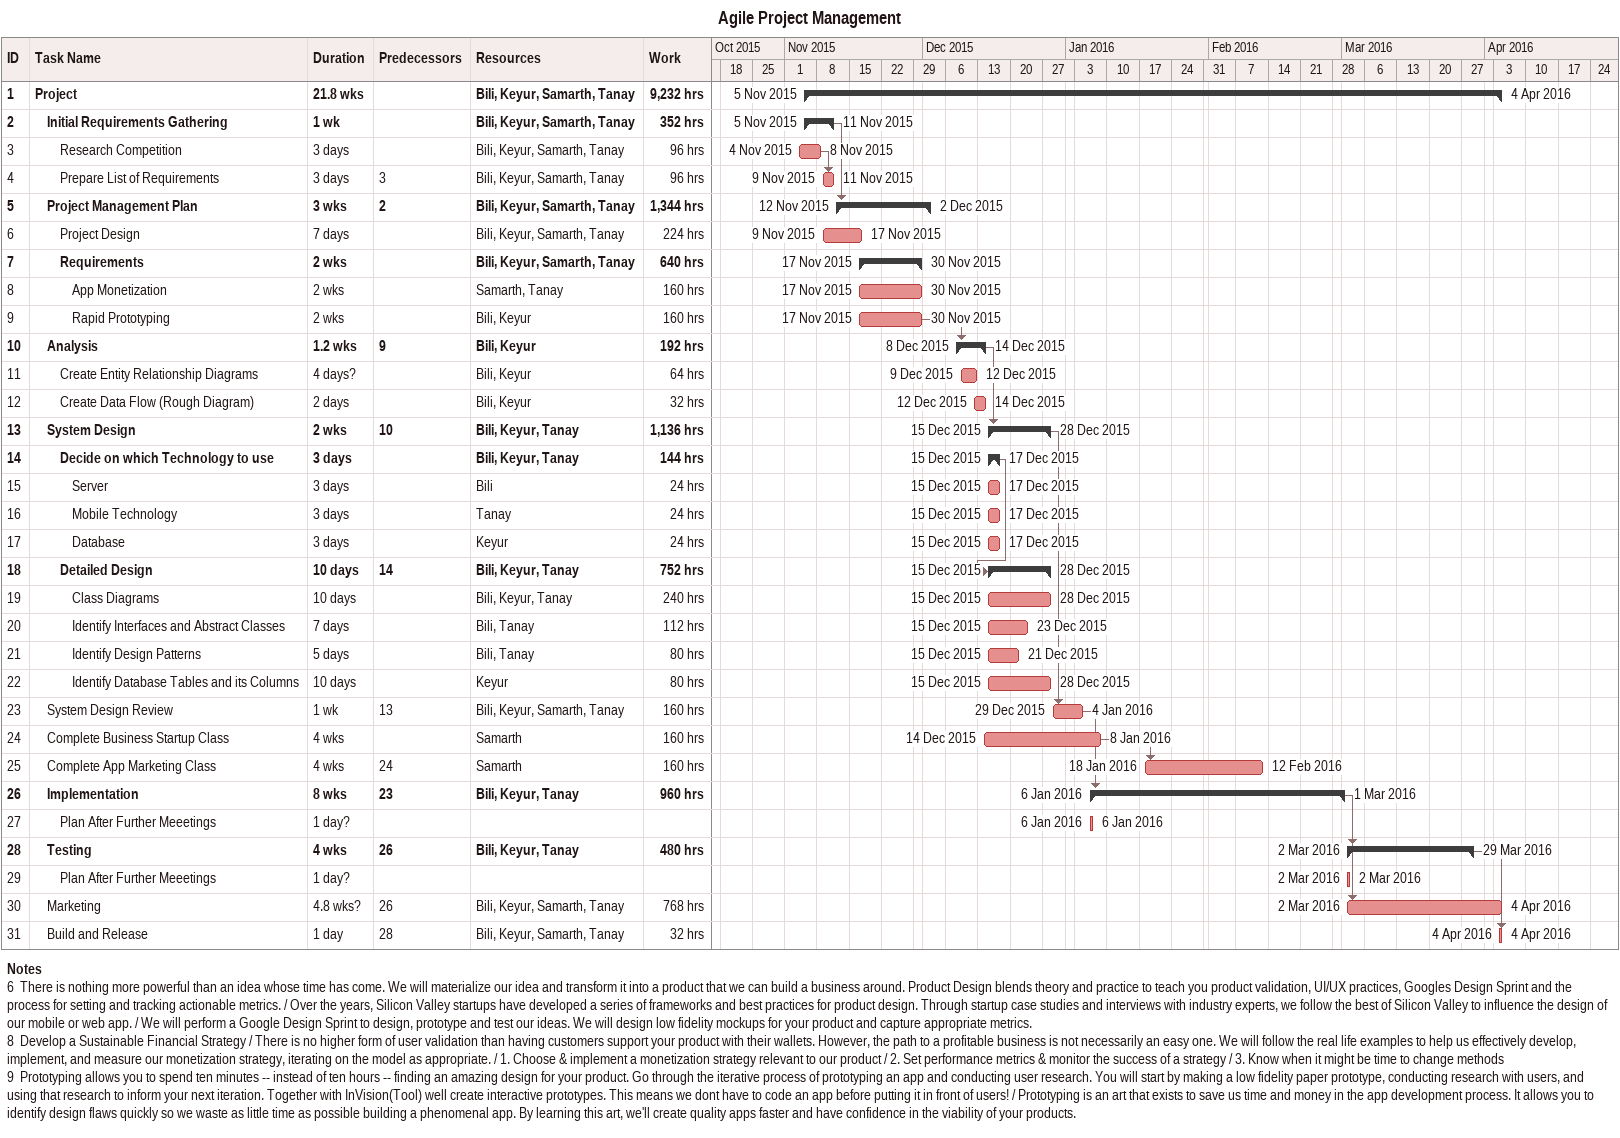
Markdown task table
Agile Project Management

| ID | Level | Task | Duration | Start | Finish | Predecessors | Resources | Work (h) |
|---|---|---|---|---|---|---|---|---|
| 1 | 1 | **Project** | 21.8w | 2015-11-05 | 2016-04-04 |  | Bili, Keyur, Samarth, Tanay | 9232 |
| 2 | 2 | **Initial Requirements Gathering** | 1w | 2015-11-05 | 2015-11-11 |  | Bili, Keyur, Samarth, Tanay | 352 |
| 3 | 3 | Research Competition | 3d | 2015-11-04 | 2015-11-08 |  | Bili, Keyur, Samarth, Tanay | 96 |
| 4 | 3 | Prepare List of Requirements | 3d | 2015-11-09 | 2015-11-11 | 3 | Bili, Keyur, Samarth, Tanay | 96 |
| 5 | 2 | **Project Management Plan** | 3w | 2015-11-12 | 2015-12-02 | 2 | Bili, Keyur, Samarth, Tanay | 1344 |
| 6 | 3 | Project Design | 7d | 2015-11-09 | 2015-11-17 |  | Bili, Keyur, Samarth, Tanay | 224 |
| 7 | 3 | **Requirements** | 2w | 2015-11-17 | 2015-11-30 |  | Bili, Keyur, Samarth, Tanay | 640 |
| 8 | 4 | App Monetization | 2w | 2015-11-17 | 2015-11-30 |  | Samarth, Tanay | 160 |
| 9 | 4 | Rapid Prototyping | 2w | 2015-11-17 | 2015-11-30 |  | Bili, Keyur | 160 |
| 10 | 2 | **Analysis** | 1.2w | 2015-12-08 | 2015-12-14 | 9 | Bili, Keyur | 192 |
| 11 | 3 | Create Entity Relationship Diagrams | 4d? | 2015-12-09 | 2015-12-12 |  | Bili, Keyur | 64 |
| 12 | 3 | Create Data Flow (Rough Diagram) | 2d | 2015-12-12 | 2015-12-14 |  | Bili, Keyur | 32 |
| 13 | 2 | **System Design** | 2w | 2015-12-15 | 2015-12-28 | 10 | Bili, Keyur, Tanay | 1136 |
| 14 | 3 | **Decide on which Technology to use** | 3d | 2015-12-15 | 2015-12-17 |  | Bili, Keyur, Tanay | 144 |
| 15 | 4 | Server | 3d | 2015-12-15 | 2015-12-17 |  | Bili | 24 |
| 16 | 4 | Mobile Technology | 3d | 2015-12-15 | 2015-12-17 |  | Tanay | 24 |
| 17 | 4 | Database | 3d | 2015-12-15 | 2015-12-17 |  | Keyur | 24 |
| 18 | 3 | **Detailed Design** | 10d | 2015-12-15 | 2015-12-28 | 14 | Bili, Keyur, Tanay | 752 |
| 19 | 4 | Class Diagrams | 10d | 2015-12-15 | 2015-12-28 |  | Bili, Keyur, Tanay | 240 |
| 20 | 4 | Identify Interfaces and Abstract Classes | 7d | 2015-12-15 | 2015-12-23 |  | Bili, Tanay | 112 |
| 21 | 4 | Identify Design Patterns | 5d | 2015-12-15 | 2015-12-21 |  | Bili, Tanay | 80 |
| 22 | 4 | Identify Database Tables and its Columns | 10d | 2015-12-15 | 2015-12-28 |  | Keyur | 80 |
| 23 | 2 | System Design Review | 1w | 2015-12-29 | 2016-01-04 | 13 | Bili, Keyur, Samarth, Tanay | 160 |
| 24 | 2 | Complete Business Startup Class | 4w | 2015-12-14 | 2016-01-08 |  | Samarth | 160 |
| 25 | 2 | Complete App Marketing Class | 4w | 2016-01-18 | 2016-02-12 | 24 | Samarth | 160 |
| 26 | 2 | **Implementation** | 8w | 2016-01-06 | 2016-03-01 | 23 | Bili, Keyur, Tanay | 960 |
| 27 | 3 | Plan After Further Meeetings | 1d? | 2016-01-06 | 2016-01-06 |  |  |  |
| 28 | 2 | **Testing** | 4w | 2016-03-02 | 2016-03-29 | 26 | Bili, Keyur, Tanay | 480 |
| 29 | 3 | Plan After Further Meeetings | 1d? | 2016-03-02 | 2016-03-02 |  |  |  |
| 30 | 2 | Marketing | 4.8w? | 2016-03-02 | 2016-04-04 | 26 | Bili, Keyur, Samarth, Tanay | 768 |
| 31 | 2 | Build and Release | 1d | 2016-04-04 | 2016-04-04 | 28 | Bili, Keyur, Samarth, Tanay | 32 |

Notes
- 6: There is nothing more powerful than an idea whose time has come. We will materialize our idea and transform it into a product that we can build a business around. Product Design blends theory and practice to teach you product validation, UI/UX practices, Googles Design Sprint and the process for setting and tracking actionable metrics. / Over the years, Silicon Valley startups have developed a series of frameworks and best practices for product design. Through startup case studies and interviews with industry experts, we follow the best of Silicon Valley to influence the design of our mobile or web app. / We will perform a Google Design Sprint to design, prototype and test our ideas. We will design low fidelity mockups for your product and capture appropriate metrics.
- 8: Develop a Sustainable Financial Strategy / There is no higher form of user validation than having customers support your product with their wallets. However, the path to a profitable business is not necessarily an easy one. We will follow the real life examples to help us effectively develop, implement, and measure our monetization strategy, iterating on the model as appropriate. / 1. Choose & implement a monetization strategy relevant to our product / 2. Set performance metrics & monitor the success of a strategy / 3. Know when it might be time to change methods
- 9: Prototyping allows you to spend ten minutes -- instead of ten hours -- finding an amazing design for your product. Go through the iterative process of prototyping an app and conducting user research. You will start by making a low fidelity paper prototype, conducting research with users, and using that research to inform your next iteration. Together with InVision(Tool) well create interactive prototypes. This means we dont have to code an app before putting it in front of users! / Prototyping is an art that exists to save us time and money in the app development process. It allows you to identify design flaws quickly so we waste as little time as possible building a phenomenal app. By learning this art, we'll create quality apps faster and have confidence in the viability of your products.
